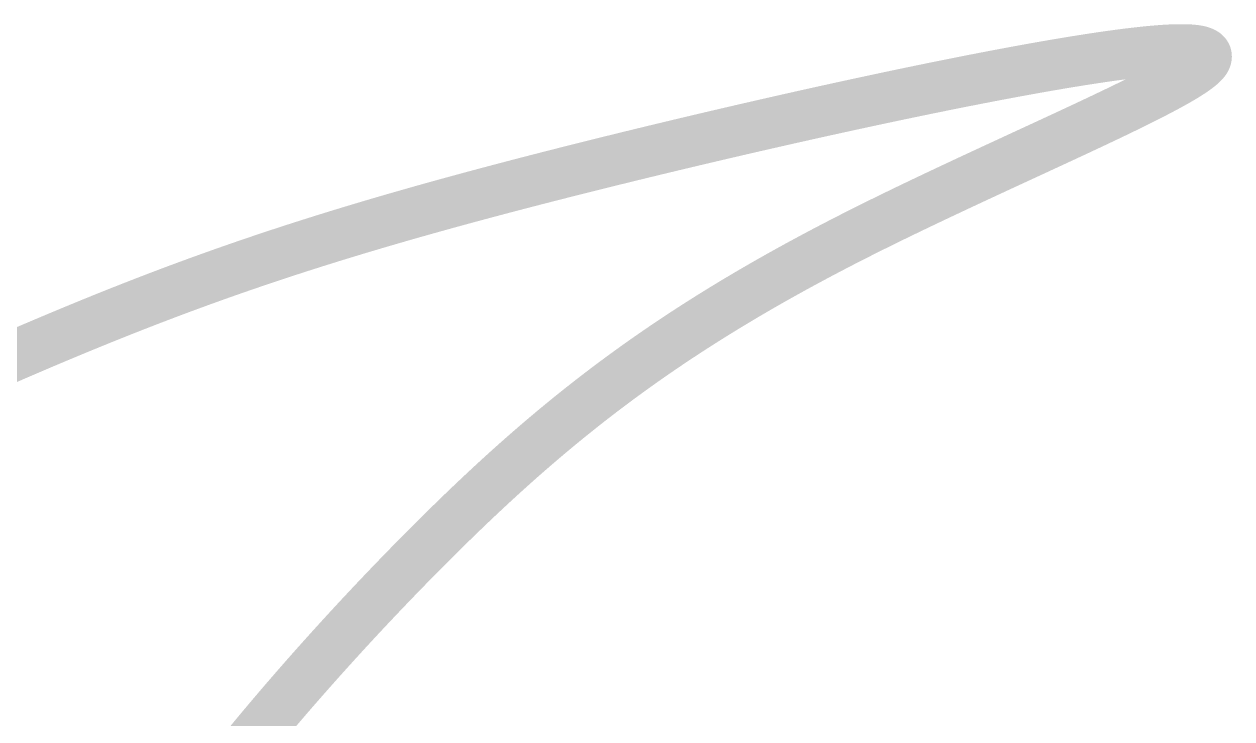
# Model space of a CAD drawing. Header units: inches. Extents: x 138 to 1256, y -84 to 787.
# Drawn here: x 545.418 to 549.629, y -16.368 to -13.947 of the extents above; entities that cross this region are included whole.
import ezdxf

# ---------------------------------------------------------------- set-up
doc = ezdxf.new("R2010")
doc.units = ezdxf.units.IN
doc.header["$MEASUREMENT"] = 0
doc.layers.add('ENTTNTHIETKE1', color=2, linetype='Continuous')
doc.layers.add('LC ISO', color=160, linetype='Continuous', lineweight=13)

# ---------------------------------------------------------------- blocks, each defined once
blk = doc.blocks.new('chu ki Toan')
at = {"layer": 'LC ISO', "const_width": 49}
blk.add_lwpolyline([(1879.447448302117, 1849.998464184304), (1883.753340307016, 1851.88048984186), (1888.051973171423, 1853.753632284366), (1892.343208140011, 1855.617833115117), (1896.626906457448, 1857.473033937349), (1900.902929368409, 1859.319176354387), (1905.171138117563, 1861.156201969497), (1909.431393949579, 1862.984052385946), (1913.683558109131, 1864.802669207027), (1917.927491840892, 1866.611994036022), (1922.163056389532, 1868.411968476212), (1926.390112999723, 1870.202534130876), (1930.608522916136, 1871.983632603296), (1934.818147383445, 1873.755205496738), (1939.018847646319, 1875.517194414511), (1943.210484949426, 1877.269540959882), (1947.392920537444, 1879.01218673613), (1949.69440718612, 1879.96861135331), (1955.729980829081, 1882.468251039812), (1959.885316092152, 1884.181860116398), (1964.032582240709, 1885.886059777578), (1968.172329689827, 1887.581005995467), (1972.305108854569, 1889.26685474212), (1976.431470150002, 1890.943761989678), (1980.551963991194, 1892.611883710211), (1984.667140793215, 1894.271375875847), (1988.777550971128, 1895.922394458656), (1992.883744940002, 1897.565095430764), (1996.986273114906, 1899.199634764256), (2001.085685910908, 1900.826168431231), (2005.182533743071, 1902.444852403802), (2009.277367026465, 1904.055842654052), (2013.370736176155, 1905.659295154095), (2017.463191607214, 1907.255365876015), (2021.555283734704, 1908.844210791925), (2025.647562973692, 1910.42598587391), (2029.740579739251, 1912.000847094096), (2033.834884446444, 1913.568950424553), (2037.931027510338, 1915.130451837409), (2042.029559346001, 1916.685507304734), (2046.131030368502, 1918.23427279864), (2050.235990992905, 1919.77690429124), (2054.344991634282, 1921.31355775462), (2058.458582707695, 1922.844389160891), (2062.577314628215, 1924.369554482124), (2066.70173781091, 1925.88920969046), (2070.832402670847, 1927.403510757969), (2074.969859623088, 1928.91261365675), (2079.114659082707, 1930.41667435893), (2083.267351464765, 1931.915848836579), (2087.428487184336, 1933.41029306181), (2091.598616656484, 1934.900163006721), (2095.778290296275, 1936.385614643426), (2099.96805851878, 1937.866803943994), (2104.168471739065, 1939.343886880553), (2108.380080372195, 1940.817019425187), (2112.60343483324, 1942.286357549994), (2116.839085537264, 1943.752057227102), (2121.087582899338, 1945.214274428567), (2125.349477334528, 1946.673165126515), (2129.625319257901, 1948.12888529303), (2133.915659084527, 1949.581590900241), (2138.22104722947, 1951.031437920217), (2142.542034107797, 1952.478582325071), (2146.879170134576, 1953.923180086917), (2151.233005724875, 1955.365387177822), (2155.604091293762, 1956.805359569888), (2159.992977256303, 1958.24325323524), (2164.400214027568, 1959.679224145992), (2168.826352022621, 1961.113428274199), (2173.271941656532, 1962.546021591988), (2177.737533344365, 1963.977160071445), (2182.223677501192, 1965.406999684667), (2186.730924542073, 1966.835696403767), (2191.259824882081, 1968.263406200844), (2195.810928936284, 1969.690285048011), (2200.384787119747, 1971.116488917338), (2204.981949847539, 1972.542173780923), (2209.602967534727, 1973.967495610894), (2214.248390596375, 1975.392610379335), (2218.918769447553, 1976.817674058344), (2223.61465450333, 1978.24284262002), (2225.97233386265, 1978.955514973146), (2228.336596178769, 1979.668272036492), (2230.707510253571, 1980.381133306524), (2233.085144888939, 1981.094118279812), (2235.46956888676, 1981.807246452838), (2237.860851048912, 1982.520537322096), (2240.259060177281, 1983.234010384142), (2242.66426507375, 1983.94768513547), (2245.076534540205, 1984.661581072593), (2247.495937378524, 1985.375717692004), (2249.922542390594, 1986.090114490245), (2252.356418378296, 1986.804790963812), (2254.797634143517, 1987.519766609228), (2257.246258488138, 1988.235060922991), (2259.702360214043, 1988.950693401624), (2262.166008123115, 1989.666683541625), (2264.637271017238, 1990.383050839533), (2267.116217698296, 1991.099814791844), (2269.60291696817, 1991.816994895067), (2272.097437628745, 1992.534610645729), (2274.599848481907, 1993.252681540325), (2277.110218329533, 1993.971227075366), (2279.628615973514, 1994.690266747391), (2282.15511021573, 1995.409820052897), (2284.689769858063, 1996.129906488379), (2287.232663702398, 1996.850545550362), (2289.783860550617, 1997.571756735371), (2292.343429204604, 1998.293559539932), (2294.911438466244, 1999.015973460497), (2297.487957137419, 1999.739017993634), (2300.073054020011, 2000.462712635839), (2302.666797915906, 2001.187076883623), (2305.269257626986, 2001.912130233497), (2307.880501955135, 2002.637892181971), (2310.500599702238, 2003.364382225569), (2313.129619670173, 2004.091619860788), (2315.767630660832, 2004.819624584154), (2318.414701476089, 2005.548415892175), (2321.070900917834, 2006.27801328135), (2323.736297787951, 2007.008436248216), (2326.410960888321, 2007.73970428927), (2329.094959020824, 2008.471836901022), (2331.788360987346, 2009.204853579999), (2334.49123558977, 2009.938773822694), (2337.203651629985, 2010.673617125649), (2339.925677909867, 2011.409402985344), (2342.657383231302, 2012.146150898305), (2345.398836396173, 2012.883880361042), (2348.150106206365, 2013.622610870079), (2350.911261463763, 2014.362361921914), (2353.682370970244, 2015.103153013071), (2356.463503527697, 2015.845003640046), (2359.254727938005, 2016.587933299365), (2362.056113003049, 2017.331961487551), (2364.867727524714, 2018.077107701087), (2367.689640304883, 2018.823391436497), (2370.521920145444, 2019.570832190322), (2373.364635848269, 2020.319449459013), (2376.217856215251, 2021.069262739155), (2379.081650048271, 2021.820291527212), (2381.95608614921, 2022.572555319712), (2384.841233319956, 2023.326073613149), (2387.737160362387, 2024.080865904063), (2390.643936078392, 2024.836951688951), (2393.561629269851, 2025.594350464336), (2396.490308738646, 2026.353081726731), (2399.430043286666, 2027.11316497263), (2402.380901715793, 2027.874619698559), (2405.342952827907, 2028.637465401029), (2408.31626542489, 2029.401721576549), (2411.300908308629, 2030.16740772163), (2414.296950281007, 2030.934543332798), (2417.304460143907, 2031.703147906548), (2420.323506699213, 2032.473240939406), (2423.354158748807, 2033.244841927881), (2426.396485094574, 2034.01797036847), (2429.450554538396, 2034.792645757712), (2432.516435882158, 2035.568887592104), (2436.815105735681, 2036.654878827336), (2438.68389946844, 2037.126145928036), (2441.78545210875, 2037.907157078604), (2444.898655446876, 2038.689696921851), (2448.023306273932, 2039.473712815452), (2451.159201381022, 2040.259152116967), (2454.306137559261, 2041.045962184013), (2457.463911599756, 2041.834090374206), (2460.632320293616, 2042.623484045165), (2463.811160431953, 2043.414090554477), (2467.000228805875, 2044.20585725976), (2470.199322206492, 2044.998731518601), (2473.408237424912, 2045.792660688618), (2476.626771252246, 2046.587592127442), (2479.854720479607, 2047.383473192633), (2483.091881898097, 2048.180251241851), (2486.338052298828, 2048.977873632655), (2489.593028472911, 2049.776287722678), (2492.856607211455, 2050.575440869521), (2496.128585305571, 2051.375280430788), (2499.408759546364, 2052.175753764095), (2502.69692672495, 2052.976808227031), (2505.992883632434, 2053.778391177228), (2509.296427059926, 2054.580449972273), (2512.607353798538, 2055.382931969783), (2515.925460639379, 2056.185784527363), (2519.250544373557, 2056.988955002613), (2522.582401792182, 2057.792390753137), (2529.265624847207, 2059.399847510475), (2535.973504133332, 2061.007733660212), (2542.704413979434, 2062.615628063228), (2549.456728714393, 2064.223109580373), (2556.228822667081, 2065.829757072468), (2563.019070166374, 2067.435149400408), (2569.825845541151, 2069.038865425013), (2576.647523120288, 2070.640484007163), (2583.482477232656, 2072.239584007722), (2590.329082207134, 2073.835744287499), (2597.1857123726, 2075.428543707414), (2604.050742057929, 2077.017561128261), (2610.922545591995, 2078.602375410934), (2624.679971521857, 2081.757710005128), (2638.444984793185, 2084.891178376827), (2645.32627250409, 2086.448659881396), (2652.204580036991, 2087.999411412879), (2659.078281720764, 2089.543011832182), (2665.945751884285, 2091.079040000113), (2672.805364856429, 2092.607074777567), (2679.655494966077, 2094.126695025378), (2686.494516542103, 2095.637479604426), (2693.320803913377, 2097.139007375517), (2700.132731408781, 2098.630857199547), (2706.92867335719, 2100.11260793735), (2713.707004087481, 2101.583838449777), (2720.466097928527, 2103.044127597721), (2727.204329209208, 2104.49305424199), (2730.565113367185, 2105.213125019261), (2733.920072258401, 2105.930197243462), (2737.269002673962, 2106.644218272166), (2740.61170140498, 2107.355135463004), (2743.94796524256, 2108.062896173535), (2747.277590977816, 2108.767447761435), (2750.600375401858, 2109.468737584262), (2753.916115305792, 2110.166712999635), (2757.224607480732, 2110.86132136517), (2760.525648717783, 2111.552510038455), (2763.819035808057, 2112.240226377122), (2767.104565542664, 2112.924417738759), (2770.382034712711, 2113.605031480969), (2773.65124010931, 2114.282014961384), (2776.911978523571, 2114.955315537591), (2780.164046746599, 2115.624880567193), (2783.40724156951, 2116.290657407808), (2786.641359783411, 2116.952593417038), (2789.86619817941, 2117.6106359525), (2793.081553548614, 2118.264732371783), (2796.287222682138, 2118.914830032518), (2799.483002371089, 2119.560876292278), (2802.668689406575, 2120.202818508697), (2805.844080579709, 2120.840604039375), (2809.008972681599, 2121.474180241916), (2812.163162503355, 2122.103494473922), (2815.306446836083, 2122.728494093011), (2818.438622470898, 2123.349126456786), (2821.559486198907, 2123.965338922862), (2824.668834811217, 2124.577078848815), (2827.766465098941, 2125.18429359229), (2830.852173853189, 2125.786930510876), (2833.925757865065, 2126.384936962175), (2836.987013925687, 2126.978260303804), (2840.035738826162, 2127.566847893366), (2843.071729357593, 2128.150647088478), (2846.094782311095, 2128.729605246728), (2849.104694477777, 2129.303669725734), (2852.101262648746, 2129.872787883083), (2855.084283615115, 2130.436907076422), (2858.053554167993, 2130.995974663325), (2861.008871098487, 2131.549938001393), (2863.95003119771, 2132.09874444826), (2866.876831256768, 2132.642341361527), (2869.789068066772, 2133.180676098797), (2872.686538418833, 2133.713696017687), (2875.569039104057, 2134.241348475771), (2878.436366913556, 2134.76358083068), (2881.288318638442, 2135.280340440033), (2884.124691069821, 2135.791574661416), (2886.945280998805, 2136.297230852433), (2889.749885216499, 2136.797256370715), (2892.538300514017, 2137.291598573836), (2895.310323682465, 2137.780204819443), (2898.065751512955, 2138.263022465093), (2900.804380796595, 2138.739998868448), (2903.526008324496, 2139.211081387068), (2906.230430887766, 2139.676217378583), (2908.917445277517, 2140.135354200596), (2911.586848284856, 2140.588439210711), (2914.238436700894, 2141.035419766544), (2916.872007316739, 2141.476243225683), (2919.487356923502, 2141.91085694576), (2922.084282312293, 2142.339208284364), (2924.66258027422, 2142.761244599096), (2927.222047600393, 2143.176913247589), (2929.762481081925, 2143.586161587431), (2932.283677509917, 2143.988936976239), (2934.785433675486, 2144.3851867716), (2937.267546369736, 2144.774858331133), (2939.729812383783, 2145.157899012454), (2942.17202850873, 2145.534256173152), (2944.593991535694, 2145.903877170858), (2946.995498255777, 2146.266709363161), (2949.376345460092, 2146.622700107662), (2951.736329939748, 2146.971796761994), (2954.075248485855, 2147.313946683731), (2956.392897889522, 2147.649097230504), (2958.689074941862, 2147.9771957599), (2960.963576433978, 2148.298189629553), (2963.216199156983, 2148.61202619705), (2965.446739901989, 2148.918652819993), (2967.654995460101, 2149.218016856015), (2969.840762622429, 2149.510065662689), (2972.003838180086, 2149.794746597647), (2974.144018924178, 2150.072007018491), (2976.261101645816, 2150.341794282809), (2978.354883136109, 2150.604055748234), (2980.425160186169, 2150.858738772382), (2982.471729587101, 2151.105790712812), (2984.494388130019, 2151.345158927157), (2986.492932606028, 2151.576790773048), (2988.467159806241, 2151.800633608058), (2990.416866521769, 2152.016634789805), (2991.382461194995, 2152.121678309966), (2992.341849543716, 2152.224741675906), (2993.29500616682, 2152.325818307334), (2994.241905663197, 2152.424901623934), (2995.182522631732, 2152.52198504546), (2996.116831671316, 2152.61706199155), (2997.044807380838, 2152.710125881931), (2997.966424359189, 2152.801170136314), (2998.881657205255, 2152.89018817438), (2999.790480517922, 2152.977173415857), (3000.692868896082, 2153.06211928041), (3001.588796938624, 2153.145019187767), (3002.478239244434, 2153.225866557623), (3003.361170412403, 2153.304654809675), (3004.23756504142, 2153.381377363621), (3005.107397730371, 2153.456027639171), (3005.97064307815, 2153.528599056008), (3006.82727568364, 2153.599085033857), (3007.677270145732, 2153.667478992415), (3008.520601063314, 2153.733774351364), (3009.357243035276, 2153.797964530415), (3010.187170660507, 2153.86004294928), (3011.010358537893, 2153.920003027641), (3011.826781266325, 2153.977838185208), (3012.63641344469, 2154.033541841694), (3013.43922967188, 2154.087107416781), (3014.235204546781, 2154.138528330164), (3015.024312668282, 2154.187798001571), (3015.80652863527, 2154.234909850682), (3016.581827046637, 2154.279857297195), (3017.35018250127, 2154.322633760836), (3018.111569598057, 2154.363232661286), (3018.86596293589, 2154.401647418243), (3019.613337113653, 2154.437871451417), (3020.353666730238, 2154.471898180505), (3021.086926384532, 2154.503721025219), (3021.813090675425, 2154.533333405241), (3022.532134201805, 2154.560728740282), (3023.244031562561, 2154.585900450038), (3023.94875735658, 2154.608841954221), (3024.646286182757, 2154.629546672528), (3025.336592639971, 2154.64800802464), (3026.019651327117, 2154.664219430284), (3026.695436843082, 2154.678174309156), (3027.363923786752, 2154.689866080938), (3028.025086757023, 2154.699288165357), (3028.678900352776, 2154.706433982094), (3029.325339172903, 2154.71129695086), (3029.964377816294, 2154.713870491367), (3030.595990881835, 2154.714148023268), (3031.220152968419, 2154.712122966332), (3031.836838674928, 2154.707788740197), (3032.446022600256, 2154.70113876462), (3033.047679343292, 2154.692166459252), (3033.641783502919, 2154.680865243834), (3034.228309678032, 2154.667228538034), (3034.807232467516, 2154.651249761577), (3035.378526470262, 2154.632922334175), (3035.942166285156, 2154.61223967548), (3036.498126511091, 2154.589195205233), (3037.04638174695, 2154.563782343117), (3037.586906591625, 2154.535994508842), (3038.119675644004, 2154.505825122105), (3038.644663502979, 2154.473267602618), (3039.161844767432, 2154.438315370062), (3039.671194036257, 2154.400961844149), (3040.172685908339, 2154.361200444575), (3040.666294982571, 2154.319024591052), (3041.151995857841, 2154.274427703276), (3041.629763133033, 2154.22740320093), (3042.09957140704, 2154.177944503739), (3042.56139527875, 2154.1260450314), (3043.015209347051, 2154.07169820361), (3043.460988210831, 2154.014897440065), (3043.898706468981, 2153.955636160463), (3044.328338720386, 2153.893907784513), (3044.749859563937, 2153.829705731914), (3045.163243598525, 2153.763023422376), (3045.568465423034, 2153.693854275582), (3045.965499636357, 2153.622191711242), (3046.354320837379, 2153.548029149068), (3046.734903624993, 2153.471360008727), (3047.107222598081, 2153.39217770996), (3047.471252355537, 2153.310475672464), (3047.82696749625, 2153.226247315906), (3048.174342619106, 2153.139486059998), (3048.513352322996, 2153.050185324464), (3048.843971206807, 2152.958338528988), (3049.166173869429, 2152.86393909328), (3049.479934909748, 2152.766980437023), (3049.785228926656, 2152.667455979943), (3050.082030519039, 2152.565359141721), (3050.370314285788, 2152.46068334204), (3050.65005482579, 2152.35342200067), (3050.921226737935, 2152.243568537233), (3051.183804621111, 2152.131116371485), (3051.437763074206, 2152.01605892308), (3051.68307669611, 2151.898389611757), (3051.919720085711, 2151.778101857213), (3052.147667841897, 2151.655189079131), (3052.366894563558, 2151.529644697206), (3052.577374849583, 2151.40146213118), (3052.779083298859, 2151.27063480072), (3052.971994510277, 2151.137156125536), (3053.156083082724, 2151.001019525313), (3053.331323615088, 2150.862218419788), (3053.497690706259, 2150.720746228617), (3053.655158955125, 2150.576596371538), (3053.803702960575, 2150.429762268235), (3053.943297321499, 2150.280237338418), (3054.073916636782, 2150.12801500177), (3054.195535505314, 2149.973088678002), (3054.308128525989, 2149.815451786824), (3054.41167029769, 2149.655097747935), (3054.506135419306, 2149.492019981015), (3054.591498489726, 2149.326211905776), (3054.667734107841, 2149.157666941945), (3054.734816872538, 2148.986378509173), (3054.792721382706, 2148.812340027202), (3054.841422237234, 2148.635544915727), (3054.88089403501, 2148.455986594432), (3054.911111374922, 2148.273658483042), (3054.932048855861, 2148.088554001224), (3054.943681076715, 2147.90066656869), (3054.945982636369, 2147.709989605166), (3054.938928133717, 2147.516516530333), (3054.922492167647, 2147.320240763904), (3054.896649337043, 2147.121155725559), (3054.861374240796, 2146.919254834997), (3054.816641477797, 2146.714531511941), (3054.762425646935, 2146.506979176091), (3054.698701347095, 2146.296591247141), (3054.625443177169, 2146.083361144774), (3054.542625736041, 2145.867282288717), (3054.450223622607, 2145.64834809865), (3054.34821143575, 2145.4265519943), (3054.236563774359, 2145.201887395335), (3054.115255237324, 2144.974347721494), (3053.984260423536, 2144.743926392446), (3053.84355393188, 2144.510616827902), (3053.693110361248, 2144.274412447572), (3053.532904310523, 2144.035306671154), (3053.362910378599, 2143.79329291833), (3053.183103164365, 2143.548364608811), (3052.993457266706, 2143.300515162337), (3052.793947284512, 2143.049737998546), (3052.495861710762, 2142.691192866405), (3052.365235732359, 2142.539374774366), (3052.136023232662, 2142.279785677762), (3051.896950431043, 2142.017269302421), (3051.648058201414, 2141.751835896532), (3051.389387417707, 2141.483495708264), (3051.120978953833, 2141.212258985834), (3050.84287368372, 2140.938135977383), (3050.555112481292, 2140.661136931099), (3050.257736220468, 2140.381272095168), (3049.950785775171, 2140.098551717791), (3049.634302019322, 2139.812986047109), (3049.308325826843, 2139.524585331324), (3048.972898071657, 2139.233359818623), (3048.628059627687, 2138.939319757163), (3048.273851368853, 2138.642475395143), (3047.910314169078, 2138.342836980737), (3047.537488902282, 2138.04041476213), (3047.155416442389, 2137.735218987495), (3046.76413766332, 2137.427259905031), (3046.363693439, 2137.116547762867), (3045.954124643347, 2136.803092809263), (3045.535472150284, 2136.486905292331), (3045.107776833735, 2136.167995460273), (3044.671079567623, 2135.846373561275), (3044.225421225865, 2135.522049843523), (3043.770842682387, 2135.195034555189), (3043.307384811107, 2134.865337944459), (3042.835088485954, 2134.53297025949), (3042.353994580842, 2134.197941748484), (3041.8641439697, 2133.860262659611), (3041.365577526445, 2133.519943241074), (3040.858336125002, 2133.176993741028), (3040.342460639293, 2132.831424407661), (3039.817991943237, 2132.483245489158), (3039.284970910756, 2132.132467233692), (3038.743438415779, 2131.779099889449), (3038.193435332219, 2131.423153704614), (3037.635002534003, 2131.064638927346), (3037.068180895052, 2130.703565805845), (3036.493011289287, 2130.339944588282), (3035.909534590633, 2129.97378552286), (3035.317791673007, 2129.605098857719), (3034.717823410339, 2129.233894841062), (3034.109670676542, 2128.860183721074), (3033.493374345544, 2128.483975745941), (3032.868975291263, 2128.105281163807), (3032.236514387625, 2127.724110222902), (3031.596032508549, 2127.340473171353), (3030.947570527958, 2126.95438025739), (3030.291169319775, 2126.565841729156), (3029.626869757922, 2126.174867834867), (3028.954712716319, 2125.781468822664), (3028.274739068887, 2125.38565494075), (3027.586989689553, 2124.987436437295), (3026.891505452235, 2124.586823560501), (3026.188327230857, 2124.183826558525), (3025.47749589934, 2123.778455679567), (3024.759052331607, 2123.370721171785), (3024.033037401579, 2122.960633283365), (3023.299491983178, 2122.548202262493), (3022.558456950324, 2122.13343835737), (3021.809973176945, 2121.716351816125), (3021.054081536957, 2121.296952886987), (3020.290822904286, 2120.875251818114), (3019.520238152852, 2120.451258857691), (3018.742368156576, 2120.024984253891), (3017.957253789382, 2119.596438254899), (3017.164935925191, 2119.165631108903), (3016.365455437926, 2118.732573064073), (3015.55885320151, 2118.297274368582), (3014.745170089862, 2117.859745270645), (3013.924446976906, 2117.419996018405), (3013.096724736561, 2116.978036860048), (3012.262044242752, 2116.533878043789), (3011.420446369404, 2116.087529817742), (3010.571971990434, 2115.639002430165), (3009.716661979764, 2115.188306129174), (3008.854557211318, 2114.735451162982), (3007.985698559018, 2114.280447779762), (3007.110126896785, 2113.823306227714), (3006.227883098541, 2113.364036754967), (3005.339008038209, 2112.90264960975), (3004.443542589712, 2112.439155040236), (3003.54152762697, 2111.973563294567), (3002.633004023903, 2111.505884620987), (3001.718012654437, 2111.03612926761), (3000.796594392494, 2110.56430748268), (2999.868790111994, 2110.090429514312), (2998.934640686861, 2109.614505610734), (2997.994186991014, 2109.13654602012), (2997.047469898376, 2108.656560990625), (2996.094530282871, 2108.174560770451), (2995.135409018421, 2107.690555607784), (2993.198785038367, 2106.716571447643), (2991.237924949593, 2105.73469049565), (2989.253155743474, 2104.744994737252), (2987.244804411388, 2103.747566157879), (2985.213197944708, 2102.74248674298), (2983.158663334811, 2101.729838478001), (2981.081527573075, 2100.709703348388), (2978.982117650872, 2099.682163339574), (2976.860760559584, 2098.647300437005), (2974.717783290582, 2097.605196626115), (2972.553512835246, 2096.555933892363), (2970.368276184947, 2095.499594221168), (2968.162400331066, 2094.436259597991), (2965.936212264978, 2093.366012008279), (2963.690038978059, 2092.288933437449), (2961.424207461685, 2091.205105870962), (2959.13904470723, 2090.114611294266), (2956.834877706073, 2089.017531692793), (2954.51203344959, 2087.913949051974), (2952.170838929154, 2086.803945357271), (2949.811621136145, 2085.687602594102), (2947.434707061937, 2084.565002747942), (2945.040423697907, 2083.43622780421), (2942.62909803543, 2082.301359748366), (2940.20105706588, 2081.160480565828), (2937.75662778064, 2080.013672242058), (2935.296137171081, 2078.861016762487), (2932.819912228577, 2077.702596112562), (2930.328279944508, 2076.538492277716), (2927.821567310251, 2075.368787243409), (2925.300101317182, 2074.193562995075), (2922.764208956673, 2073.012901518159), (2920.214217220102, 2071.82688479808), (2917.650453098848, 2070.635594820313), (2915.073243584284, 2069.43911357029), (2912.482915667784, 2068.237523033458), (2909.879796340731, 2067.030905195235), (2907.264212594495, 2065.819342041083), (2904.636491420457, 2064.602915556447), (2901.996959809989, 2063.381707726759), (2899.345944754466, 2062.155800537454), (2896.68377324527, 2060.925275974005), (2894.010772273774, 2059.690216021816), (2891.327268831348, 2058.450702666349), (2888.633589909377, 2057.206817893064), (2885.930062499236, 2055.958643687365), (2883.217013592299, 2054.706262034728), (2880.494770179941, 2053.44975492057), (2877.76365925354, 2052.189204330338), (2875.024007804472, 2050.924692249493), (2872.276142824112, 2049.656300663453), (2869.520391303837, 2048.38411155768), (2866.757080235022, 2047.10820691759), (2863.986536609047, 2045.82866872866), (2861.209087417283, 2044.545578976322), (2858.425059651106, 2043.259019645993), (2855.634780301898, 2041.969072723135), (2852.838576361029, 2040.675820193195), (2847.22970266982, 2038.079726253811), (2841.601054508488, 2035.47139371137), (2835.955247808048, 2032.851478449418), (2830.294898499504, 2030.220636351514), (2824.622622513865, 2027.579523301159), (2818.941035782142, 2024.928795181899), (2813.25275423534, 2022.269107877277), (2807.560393804471, 2019.601117270853), (2801.866570420543, 2016.925479246114), (2796.173900014568, 2014.242849686649), (2790.48499851755, 2011.553884475958), (2784.802481860499, 2008.859239497615), (2779.128965974429, 2006.159570635122), (2773.467066790339, 2003.455533772023), (2767.819400239248, 2000.747784791878), (2762.18858225216, 1998.036979578203), (2756.577228760085, 1995.323774014527), (2750.98795569403, 1992.608823984425), (2748.2024167992, 1991.250899758074), (2745.423378985004, 1989.892785371412), (2742.651169242816, 1988.534562809917), (2739.886114564017, 1987.176314059019), (2737.128541939979, 1985.818121104152), (2734.378778362079, 1984.460065930791), (2731.637150821693, 1983.102230524339), (2728.903986310197, 1981.744696870257), (2726.179611818969, 1980.387546953993), (2723.464354339383, 1979.030862760977), (2720.758540862815, 1977.674726276658), (2718.062498380645, 1976.319219486468), (2715.126687946133, 1974.838165328852), (2712.700986888245, 1973.610409838788), (2710.035825366595, 1972.257175408042), (2707.3810143029, 1970.904697732156), (2704.736498629185, 1969.552953445556), (2702.10222327747, 1968.201919182553), (2699.478133179779, 1966.851571577514), (2696.86417326813, 1965.501887264807), (2694.260288474548, 1964.152842878801), (2691.666423731056, 1962.804415053819), (2689.082523969677, 1961.456580424288), (2686.508534122429, 1960.10931562449), (2683.944399121336, 1958.76259728882), (2681.39006389842, 1957.416402051633), (2678.845473385705, 1956.070706547296), (2676.310572515211, 1954.725487410164), (2673.785306218961, 1953.380721274574), (2671.269619428973, 1952.03638477491), (2668.763457077273, 1950.692454545511), (2666.266764095888, 1949.348907220759), (2663.779485416833, 1948.005719435008), (2661.301565972135, 1946.662867822597), (2658.83295069381, 1945.320329017908), (2656.373584513884, 1943.978079655295), (2653.923412364378, 1942.636096369097), (2651.482379177318, 1941.294355793696), (2649.050429884721, 1939.952834563432), (2646.627509418611, 1938.611509312701), (2644.213562711009, 1937.270356675814), (2641.808534693939, 1935.929353287138), (2639.412370299424, 1934.588475781071), (2637.025014459481, 1933.247700791937), (2634.64641210614, 1931.907004954104), (2632.276508171415, 1930.566364901912), (2629.915247587331, 1929.225757269756), (2627.56257528591, 1927.885158691963), (2625.21843619918, 1926.544545802913), (2622.882775259157, 1925.203895236962), (2620.555537397864, 1923.863183628462), (2618.23666754732, 1922.522387611767), (2615.926110639555, 1921.181483821259), (2613.623811606583, 1919.840448891235), (2611.329715380434, 1918.499259456148), (2609.043766893124, 1917.15789215031), (2606.765911076676, 1915.816323608044), (2604.496092863114, 1914.474530463747), (2602.234257184458, 1913.132489351789), (2599.980348972733, 1911.790176906507), (2597.734313159957, 1910.447569762269), (2595.496094678154, 1909.10464455343), (2593.265638459348, 1907.761377914328), (2591.042889435561, 1906.417746479376), (2588.827792538814, 1905.073726882882), (2586.620292701127, 1903.729295759214), (2584.420334854525, 1902.384429742757), (2582.22786393103, 1901.039105467848), (2580.042824862663, 1899.69329956884), (2577.865162581447, 1898.346988680118), (2575.694822019404, 1897.000149436004), (2573.531748108555, 1895.652758470897), (2571.375885780923, 1894.304792419134), (2569.227179968528, 1892.95622791507), (2567.085575603396, 1891.607041593059), (2564.951017617548, 1890.257210087482), (2562.823450943004, 1888.906710032679), (2560.702820511786, 1887.555518063033), (2558.589071255918, 1886.203610812881), (2556.482148107421, 1884.850964916564), (2554.381995998319, 1883.497557008493), (2552.288559860634, 1882.143363722978), (2550.201784626388, 1880.788361694402), (2548.121615227599, 1879.432527557117), (2546.047996596293, 1878.075837945493), (2543.980873664494, 1876.718269493867), (2539.865894627494, 1874.000402608086), (2535.776237572774, 1871.278739974674), (2531.711461956516, 1868.553094668459), (2527.671127234893, 1865.823279764329), (2523.654792864085, 1863.089108337153), (2519.662018300267, 1860.35039346182), (2515.692362999616, 1857.606948213186), (2511.74538641831, 1854.858585666108), (2507.820648012526, 1852.105118895473), (2503.917707238441, 1849.346360976167), (2500.036123552229, 1846.582124983019), (2496.175456410068, 1843.812223990913), (2492.335265268137, 1841.036471074738), (2488.515109582613, 1838.254679309364), (2484.714548809672, 1835.466661769635), (2480.933142405489, 1832.672231530421), (2477.170449826244, 1829.87120166664), (2473.426030528113, 1827.063385253132), (2469.699443967273, 1824.248595364756), (2465.990249599898, 1821.426645076383), (2462.298006882169, 1818.597347462899), (2458.622275270262, 1815.760515599177), (2454.962614220352, 1812.915962560059), (2451.318583188617, 1810.063501420445), (2447.689741631235, 1807.202945255194), (2444.075649004384, 1804.334107139177), (2440.475864764236, 1801.456800147265), (2436.889948366972, 1798.570837354331), (2433.317459268766, 1795.676031835232), (2429.7579569258, 1792.772196664853), (2426.211000794245, 1789.859144918068), (2422.676150330282, 1786.936689669732), (2419.152964990088, 1784.004643994718), (2415.641004229838, 1781.062820967913), (2412.139827505707, 1778.111033664158), (2408.648994273877, 1775.14909515834), (2405.168063990519, 1772.176818525346), (2401.696596111817, 1769.194016840018), (2398.234150093944, 1766.200503177242), (2394.780285393075, 1763.196090611877), (2391.334561465392, 1760.180592218807), (2387.896537767065, 1757.153821072905), (2384.465773754277, 1754.115590249028), (2381.041828883201, 1751.065712822034), (2377.624262610017, 1748.004001866822), (2374.212634390902, 1744.930270458251), (2370.80650368203, 1741.844331671193), (2367.405429939581, 1738.745998580504), (2364.008972619731, 1735.63508426107), (2360.616691178655, 1732.511401787764), (2357.228145072533, 1729.374764235443), (2353.842893757537, 1726.224984678993), (2350.460496689848, 1723.061876193271), (2347.080513325642, 1719.885251853135), (2343.702503121098, 1716.6949247335), (2340.326025532391, 1713.490707909194), (2336.950640015697, 1710.272414455103), (2333.575906027194, 1707.0398574461), (2330.201383023061, 1703.792849957041), (2326.826630459469, 1700.531205062798), (2323.451207792599, 1697.254735838273), (2320.07467447863, 1693.963255358292), (2316.696589973735, 1690.656576697758), (2313.316513734093, 1687.334512931528), (2309.934005215879, 1683.996877134457), (2304.947415880837, 1679.052980805078), (2303.159948732027, 1677.274155326551), (2299.767955841116, 1673.888998207767), (2296.372990941054, 1670.488369862258), (2292.975413854858, 1667.072638903293), (2289.575584405551, 1663.642173944128), (2286.173862416152, 1660.197343598018), (2282.770607709686, 1656.738516478217), (2279.366180109171, 1653.266061197995), (2275.960939437629, 1649.780346370608), (2272.555245518079, 1646.281740609324), (2269.149458173542, 1642.770612527383), (2265.743937227042, 1639.247330738071), (2262.339042501595, 1635.712263854628), (2258.935133820227, 1632.165780490308), (2255.532571005955, 1628.608249258396), (2252.131713881801, 1625.040038772117), (2248.732922270787, 1621.461517644755), (2245.336555995929, 1617.873054489581), (2241.942974880254, 1614.275017919819), (2238.552538746779, 1610.667776548755), (2235.165607418528, 1607.051698989628), (2231.782540718519, 1603.427153855737), (2228.403698469772, 1599.794509760279), (2225.029440495313, 1596.154135316581), (2221.660126618157, 1592.506399137856), (2218.296116661326, 1588.851669837386), (2214.937770447843, 1585.190316028413), (2211.585447800728, 1581.522706324206), (2208.239508543003, 1577.849209338034), (2204.900312497686, 1574.170193683152), (2201.568219487799, 1570.486027972802), (2198.243589336364, 1566.797080820252), (2194.926781866403, 1563.103720838786), (2191.61815690093, 1559.406316641631), (2188.318074262972, 1555.70523684207), (2185.026893775548, 1552.000850053344), (2181.744975261681, 1548.293524888708), (2178.472678544389, 1544.58362996146), (2175.210363446695, 1540.871533884827), (2171.958389791616, 1537.157605272077), (2168.717117402179, 1533.442212736452), (2165.486906101398, 1529.725724891236), (2162.268115712297, 1526.008510349682), (2159.061106057899, 1522.290937725047), (2155.866236961221, 1518.5733756306), (2152.683868245289, 1514.856192679581), (2149.514359733115, 1511.139757485274), (2146.358071247729, 1507.424438660906), (2143.215362612147, 1503.710604819775), (2140.08659364939, 1499.998624575092), (2137.922039541492, 1497.421920070221), (2133.872161282072, 1492.581424053846), (2130.786681720312, 1488.875975435119), (2127.715631441906, 1485.172143448886), (2124.658958348924, 1481.469554387484), (2121.616610343433, 1477.767834543192)], dxfattribs=at)
blk = doc.blocks.new('khung vpn')
at = {"layer": 'LC ISO', "xscale": 0.000601425, "yscale": 0.000601425, "zscale": 0.000601425}
blk.add_blockref('chu ki Toan', (52551.6760953117, -4224.86751639814), dxfattribs=at)

msp = doc.modelspace()

# ---------------------------------------------------------------- block references
at = {"layer": 'ENTTNTHIETKE1', "color": 6, "xscale": 5.965326529308613, "yscale": 5.965326529308613, "zscale": 5.965326529308613}
msp.add_blockref('khung vpn', (-312949.3264892139, 25180.94855003075), dxfattribs=at)

doc.saveas('drawing.dxf')
